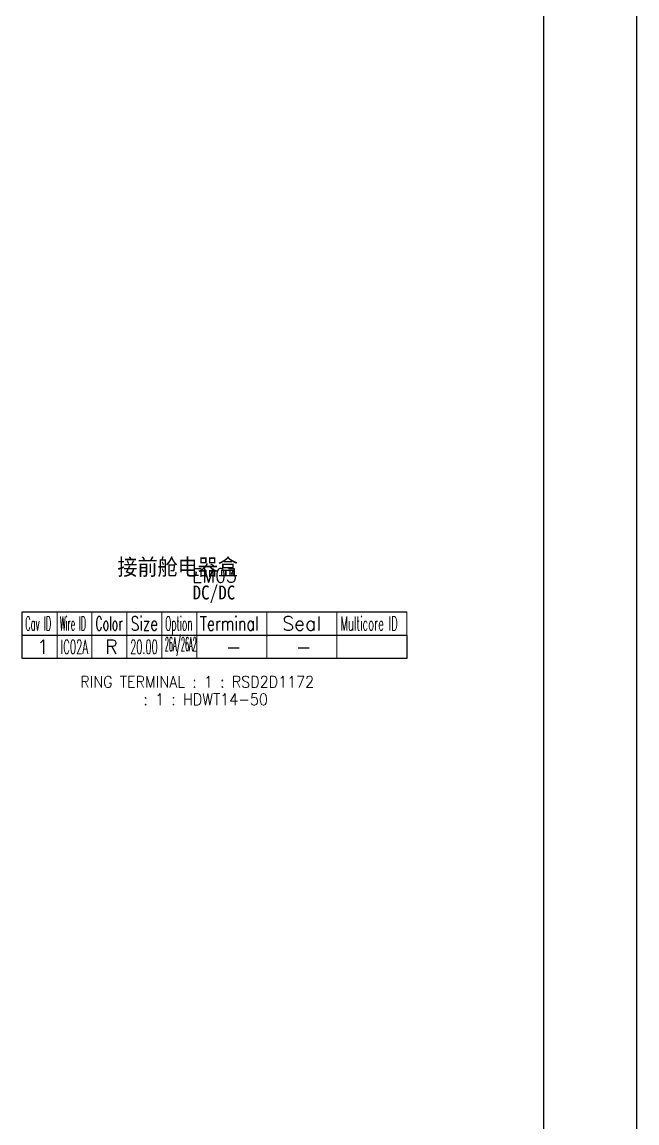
# Model space of a CAD drawing. Header units: inches. Extents: x 47316 to 59086, y 3141 to 11743.
# Drawn here: x 51899.1 to 52030.9, y 11160.7 to 11397 of the extents above; entities that cross this region are included whole.
import ezdxf

# ---------------------------------------------------------------- set-up
doc = ezdxf.new("R2010")
doc.units = ezdxf.units.IN
doc.header["$MEASUREMENT"] = 0
doc.styles.get("Standard").update_dxf_attribs({"font": ''})
doc.styles.add('样式 100', font='SimSun.ttf', dxfattribs={"width": 0.7, "height": 3.5})
doc.styles.get('Standard').set_extended_font_data('SimSun')

msp = doc.modelspace()

# ---------------------------------------------------------------- linework, layer by layer
at = {"color": 0, "lineweight": -3}
for p, q in [((52030.93, 10740.24), (52030.93, 11581.24)), ((52010.93, 10760.24), (52010.93, 11561.24))]:
    msp.add_line(p, q, dxfattribs=at)
at = {"color": 0, "linetype": 'Continuous', "lineweight": -3}
for p, q in [((51899.07, 11270.41), (51981.57, 11270.41)), ((51899.07, 11265.41), (51899.07, 11270.41)), ((51899.07, 11265.41), (51981.57, 11265.41))]:
    msp.add_line(p, q, dxfattribs=at)
at = {"color": 7, "linetype": 'Continuous', "lineweight": 15}
for p, q in [((51906.57, 11265.41), (51906.57, 11270.41)), ((51914.07, 11265.41), (51914.07, 11270.41)), ((51921.57, 11265.41), (51921.57, 11270.41)), ((51929.07, 11265.41), (51929.07, 11270.41)), ((51936.57, 11265.41), (51936.57, 11270.41)), ((51951.57, 11265.41), (51951.57, 11270.41)), ((51966.57, 11265.41), (51966.57, 11270.41)), ((51981.57, 11265.41), (51981.57, 11270.41))]:
    msp.add_line(p, q, dxfattribs=at)
at = {"color": 102, "linetype": 'Continuous', "lineweight": 15}
for p, q in [((51906.57, 11260.41), (51906.57, 11265.41)), ((51914.07, 11260.41), (51914.07, 11265.41)), ((51921.57, 11260.41), (51921.57, 11265.41)), ((51929.07, 11260.41), (51929.07, 11265.41)), ((51936.57, 11260.41), (51936.57, 11265.41)), ((51951.57, 11260.41), (51951.57, 11265.41)), ((51966.57, 11260.41), (51966.57, 11265.41))]:
    msp.add_line(p, q, dxfattribs=at)
at = {"color": 0, "linetype": 'Continuous', "lineweight": -3}
msp.add_lwpolyline([(51899.07, 11260.41), (51899.07, 11265.41), (51981.57, 11265.41), (51981.57, 11260.41)], close=True, dxfattribs=at)

# ---------------------------------------------------------------- texts
at = {"color": 0, "lineweight": -3, "width": 0.9}
msp.add_text('接前舱电器盒', height=3.51, dxfattribs=at).set_placement((51919.52, 11278.3))
at = {"color": 6, "linetype": 'Continuous', "lineweight": 20, "char_height": 3, "attachment_point": 1, "style": '样式 100'}
for s, insert, width in [('\\Fromans.shx;\\W0.9000000000;\\T1.0000000000;\\o\\lEM03', (51935.5, 11279.73), 10.6714), ('\\f黑体|b0|i0|c1|p0;\\W0.9000000000;\\T1.0000000000;\\o\\lDC/DC', (51935.63, 11276.08), 9.7079)]:
    msp.add_mtext(s, dxfattribs=dict(at, insert=insert, width=width))
at = {"color": 7, "linetype": 'Continuous', "lineweight": 15, "char_height": 3, "attachment_point": 1, "style": '样式 100'}
for s, insert, width in [('\\Fromans.shx;\\W0.4292452830;\\T1.0000000000;\\o\\lCav ID', (51899.76, 11269.41), 6.5), ('\\Fromans.shx;\\W0.4026548673;\\T1.0000000000;\\o\\lWire ID', (51907.19, 11269.41), 6.5), ('\\Fromans.shx;\\W0.5687500000;\\T1.0000000000;\\o\\lColor', (51914.82, 11269.41), 6.5), ('\\Fromans.shx;\\W0.7222222222;\\T1.0000000000;\\o\\lSize', (51922.38, 11269.41), 6.5), ('\\Fromans.shx;\\W0.4595959596;\\T1.0000000000;\\o\\lOption', (51929.77, 11269.41), 6.5), ('\\Fromans.shx;\\W0.7480916031;\\T1.0000000000;\\o\\lTerminal', (51937.18, 11269.41), 14), ('\\Fromans.shx;\\W1.0000000000;\\T1.0000000000;\\o\\lSeal', (51954.86, 11269.41), 9.2857), ('\\Fromans.shx;\\W0.5185185185;\\T1.0000000000;\\o\\lMulticore ID', (51967.37, 11269.41), 14), ('\\Fromans.shx;\\W1.0000000000;\\T1.0000000000;\\o\\l1', (51902.25, 11264.41), 2.8571)]:
    msp.add_mtext(s, dxfattribs=dict(at, insert=insert, width=width))
at = {"color": 140, "linetype": 'Continuous', "lineweight": 15, "char_height": 3, "attachment_point": 1, "style": '样式 100'}
for s, insert, width in [('\\Fromans.shx;\\W0.2879746835;\\T1.0000000000;\\o\\l26A/26A2', (51929.7, 11264.99), 6.5), ('\\Fromans.shx;\\W1.0000000000;\\T1.0000000000;\\o\\lR', (51916.89, 11264.41), 3), ('\\Fromans.shx;\\W1.0000000000;\\T1.0000000000;\\o\\l-', (51957.79, 11264.41), 3.7143)]:
    msp.add_mtext(s, dxfattribs=dict(at, insert=insert, width=width))
at = {"color": 21, "linetype": 'Continuous', "lineweight": 15, "char_height": 3, "attachment_point": 1, "style": '样式 100'}
for s, insert, width in [('\\Fromans.shx;\\W0.5229885057;\\T1.0000000000;\\o\\lIC02A', (51907.37, 11264.41), 6.5), ('\\Fromans.shx;\\W0.5055555556;\\T1.0000000000;\\o\\l20.00', (51922.29, 11264.41), 6.5), ('\\Fromans.shx;\\W1.0000000000;\\T1.0000000000;\\o\\l-', (51942.79, 11264.41), 3.7143)]:
    msp.add_mtext(s, dxfattribs=dict(at, insert=insert, width=width))
at = {"color": 42, "linetype": 'Continuous', "lineweight": 15, "char_height": 2.5, "attachment_point": 1, "style": '样式 100'}
for s, insert, width in [('\\Fromans.shx;\\W0.9000000000;\\T1.0000000000;\\o\\lRING TERMINAL : 1 : RSD2D1172', (51911.55, 11256.66), 58.3929), ('\\Fromans.shx;\\W0.9000000000;\\T1.0000000000;\\o\\l : 1 : HDWT14-50', (51923.55, 11252.91), 33.5357)]:
    msp.add_mtext(s, dxfattribs=dict(at, insert=insert, width=width))

doc.saveas('drawing.dxf')
